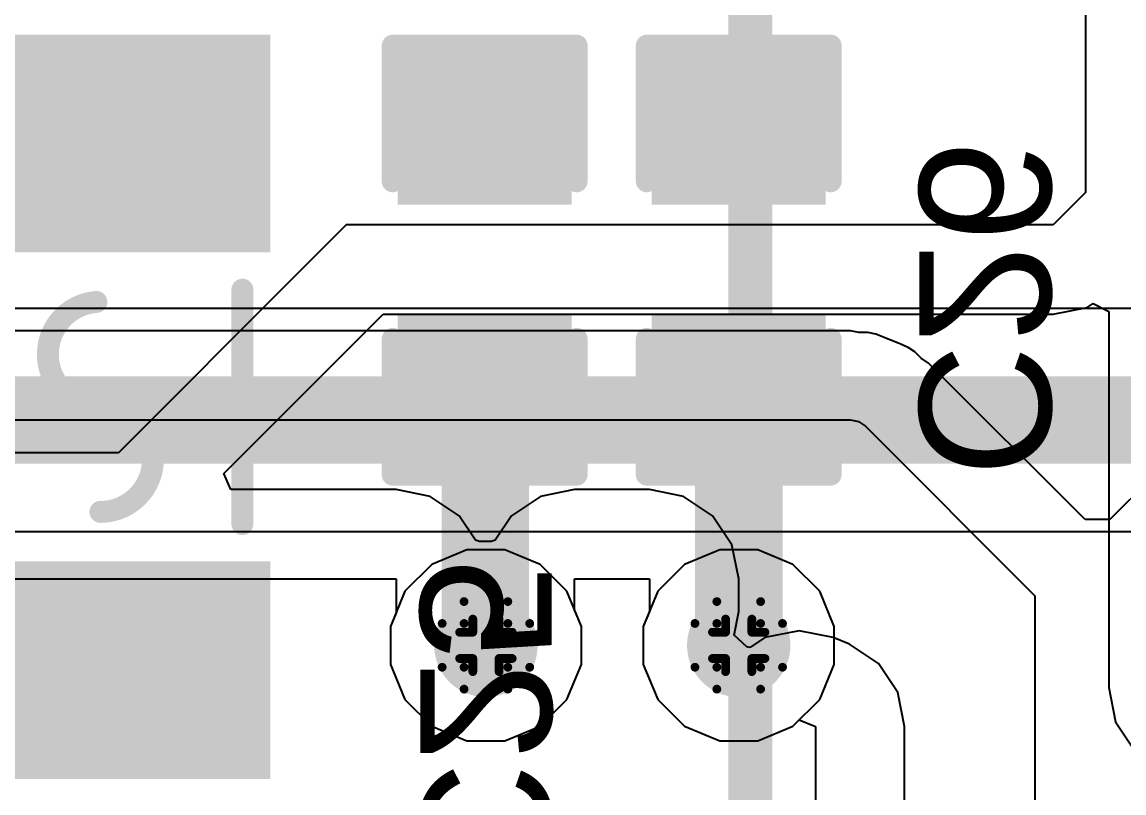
# Model space of a CAD drawing. Header units: inches. Extents: x 0 to 198, y 0 to 199.
# Drawn here: x 0.29 to 0.5417, y 3.6233 to 3.7994 of the extents above; entities that cross this region are included whole.
import ezdxf

# ---------------------------------------------------------------- set-up
doc = ezdxf.new("R2010")
doc.units = ezdxf.units.IN
doc.header["$MEASUREMENT"] = 0
for name, color, linetype in [('Bottom Layer', 5, 'Continuous'), ('Bottom Overlay', 54, 'Continuous'), ('Bottom Paste', 16, 'Continuous'), ('Bottom Solder', 6, 'Continuous'), ('Drill Drawing', 1, 'Continuous'), ('Layer 1', 16, 'Continuous'), ('Layer 2', 76, 'Continuous'), ('Top Layer', 1, 'Continuous'), ('Top Overlay', 2, 'Continuous'), ('Via Holes', 16, 'Continuous')]:
    doc.layers.add(name, color=color, linetype=linetype)
doc.styles.add('Arial', font='', dxfattribs={"height": 0.2})
doc.styles.get('Arial').set_extended_font_data('Arial')

# ---------------------------------------------------------------- blocks, each defined once
blk = doc.blocks.new('BH_18650_B1BA002_19')
at = {"layer": 'Top Overlay'}
blk.add_lwpolyline([(-0.5649798, -1.5175004, 0.01, 0.01, 0), (-0.5649798, 1.5174996, 0.01, 0.01, 0)], format="xyseb", dxfattribs=at)
blk = doc.blocks.new('F____1206__3216_M_______B_245')
at = {"layer": 'Bottom Layer'}
for points in [[(-0.08102285, 0.03582755), (-0.03929055, 0.03582755), (-0.03929055, -0.03582595), (-0.08102285, -0.03582595)], [(0.03929115, 0.03582755), (0.08102345, 0.03582755), (0.08102345, -0.03582595), (0.03929115, -0.03582595)]]:
    blk.add_hatch(color=5, dxfattribs=at).paths.add_polyline_path(points)
at = {"layer": 'Bottom Paste'}
for points in [[(-0.08102285, 0.03582755), (-0.03929055, 0.03582755), (-0.03929055, -0.03582595), (-0.08102285, -0.03582595)], [(0.03929115, 0.03582755), (0.08102345, 0.03582755), (0.08102345, -0.03582595), (0.03929115, -0.03582595)]]:
    blk.add_hatch(color=16, dxfattribs=at).paths.add_polyline_path(points)
at = {"layer": 'Bottom Solder'}
for points in [[(-0.08502285, 0.03982755), (-0.03529055, 0.03982755), (-0.03529055, -0.03982595), (-0.08502285, -0.03982595)], [(0.03529115, 0.03982755), (0.08502345, 0.03982755), (0.08502345, -0.03982595), (0.03529115, -0.03982595)]]:
    blk.add_hatch(color=6, dxfattribs=at).paths.add_polyline_path(points)
at = {"layer": 'Bottom Overlay'}
for points in [[(0.0267713, 0.0334328, 0.005, 0.005, 0), (-0.0267727, 0.0334328, 0.005, 0.005, 0)], [(0, 0.001, 0.005, 0.005, -0.9999999999999999), (0.024, 0.001, 0.005, 0.005, 0)], [(-1e-07, 0.0010001, 0.005, 0.005, -0.962330843816263), (-0.0239648, 7.97e-05, 0.005, 0.005, 0)], [(0.0267713, -0.0334332, 0.005, 0.005, 0), (-0.0267727, -0.0334332, 0.005, 0.005, 0)]]:
    blk.add_lwpolyline(points, format="xyseb", dxfattribs=at)
for points in [[(-0.0280227, 0.0334328, 0.0025, 0.0025, 1), (-0.0255227, 0.0334328, 0.0025, 0.0025, 1)], [(0.0255213, 0.0334328, 0.0025, 0.0025, 1), (0.0280213, 0.0334328, 0.0025, 0.0025, 1)], [(-0.0252148, 7.97e-05, 0.0025, 0.0025, 1), (-0.0227148, 7.97e-05, 0.0025, 0.0025, 1)], [(-0.0012501, 0.0010001, 0.0025, 0.0025, 1), (0.0012499, 0.0010001, 0.0025, 0.0025, 1)], [(-0.00125, 0.001, 0.0025, 0.0025, 1), (0.00125, 0.001, 0.0025, 0.0025, 1)], [(0.02275, 0.001, 0.0025, 0.0025, 1), (0.02525, 0.001, 0.0025, 0.0025, 1)], [(-0.0280227, -0.0334332, 0.0025, 0.0025, 1), (-0.0255227, -0.0334332, 0.0025, 0.0025, 1)], [(0.0255213, -0.0334332, 0.0025, 0.0025, 1), (0.0280213, -0.0334332, 0.0025, 0.0025, 1)]]:
    blk.add_lwpolyline(points, format="xyseb", close=True, dxfattribs=at)
blk = doc.blocks.new('C___0603_B_351')
at = {"layer": 'Bottom Layer'}
for points in [[(-0.0449998, -0.0175008), (-0.0449998, 0.0174992), (-0.0149998, 0.0174992), (-0.0149998, -0.0175008)], [(0.0150002, -0.0175008), (0.0150002, 0.0174992), (0.0450002, 0.0174992), (0.0450002, -0.0175008)]]:
    blk.add_hatch(color=5, dxfattribs=at).paths.add_polyline_path(points)
at = {"layer": 'Bottom Paste'}
for points in [[(-0.0449998, -0.0175008), (-0.0449998, 0.0174992), (-0.0149998, 0.0174992), (-0.0149998, -0.0175008)], [(0.0150002, -0.0175008), (0.0150002, 0.0174992), (0.0450002, 0.0174992), (0.0450002, -0.0175008)]]:
    blk.add_hatch(color=16, dxfattribs=at).paths.add_polyline_path(points)
at = {"layer": 'Bottom Solder'}
for points in [[(-0.047362, -0.019863), (-0.047362, 0.0198614), (-0.0126376, 0.0198614), (-0.0126376, -0.019863)], [(0.012638, -0.019863), (0.012638, 0.0198614), (0.0473624, 0.0198614), (0.0473624, -0.019863)]]:
    blk.add_hatch(color=6, dxfattribs=at).paths.add_polyline_path(points)
at = {"layer": 'Bottom Overlay'}
for points in [[(-0.0489998, 0.0209992, 0.005, 0.005, 0), (-0.0489998, -0.0210008, 0.005, 0.005, 0)], [(-0.0489998, 0.0209992, 0.005, 0.005, 0), (-0.0179998, 0.0209992, 0.005, 0.005, 0)], [(0.0180002, 0.0209992, 0.005, 0.005, 0), (0.0490002, 0.0209992, 0.005, 0.005, 0)], [(0.0490002, 0.0209992, 0.005, 0.005, 0), (0.0490002, -0.0210008, 0.005, 0.005, 0)], [(-0.0489998, -0.0210008, 0.005, 0.005, 0), (-0.0179998, -0.0210008, 0.005, 0.005, 0)], [(0.0180002, -0.0210008, 0.005, 0.005, 0), (0.0490002, -0.0210008, 0.005, 0.005, 0)]]:
    blk.add_lwpolyline(points, format="xyseb", dxfattribs=at)
for points in [[(-0.0502498, 0.0209992, 0.0025, 0.0025, 1), (-0.0477498, 0.0209992, 0.0025, 0.0025, 1)], [(-0.0502498, 0.0209992, 0.0025, 0.0025, 1), (-0.0477498, 0.0209992, 0.0025, 0.0025, 1)], [(-0.0192498, 0.0209992, 0.0025, 0.0025, 1), (-0.0167498, 0.0209992, 0.0025, 0.0025, 1)], [(0.0167502, 0.0209992, 0.0025, 0.0025, 1), (0.0192502, 0.0209992, 0.0025, 0.0025, 1)], [(0.0477502, 0.0209992, 0.0025, 0.0025, 1), (0.0502502, 0.0209992, 0.0025, 0.0025, 1)], [(0.0477502, 0.0209992, 0.0025, 0.0025, 1), (0.0502502, 0.0209992, 0.0025, 0.0025, 1)], [(-0.0502498, -0.0210008, 0.0025, 0.0025, 1), (-0.0477498, -0.0210008, 0.0025, 0.0025, 1)], [(-0.0502498, -0.0210008, 0.0025, 0.0025, 1), (-0.0477498, -0.0210008, 0.0025, 0.0025, 1)], [(-0.0192498, -0.0210008, 0.0025, 0.0025, 1), (-0.0167498, -0.0210008, 0.0025, 0.0025, 1)], [(0.0167502, -0.0210008, 0.0025, 0.0025, 1), (0.0192502, -0.0210008, 0.0025, 0.0025, 1)], [(0.0477502, -0.0210008, 0.0025, 0.0025, 1), (0.0502502, -0.0210008, 0.0025, 0.0025, 1)], [(0.0477502, -0.0210008, 0.0025, 0.0025, 1), (0.0502502, -0.0210008, 0.0025, 0.0025, 1)]]:
    blk.add_lwpolyline(points, format="xyseb", close=True, dxfattribs=at)
blk = doc.blocks.new('C___0603_B_352')
at = {"layer": 'Bottom Layer'}
for points in [[(-0.0449997, -0.0175001), (-0.0449997, 0.0174999), (-0.0149997, 0.0174999), (-0.0149997, -0.0175001)], [(0.0150003, -0.0175001), (0.0150003, 0.0174999), (0.0450003, 0.0174999), (0.0450003, -0.0175001)]]:
    blk.add_hatch(color=5, dxfattribs=at).paths.add_polyline_path(points)
at = {"layer": 'Bottom Paste'}
for points in [[(-0.0449997, -0.0175001), (-0.0449997, 0.0174999), (-0.0149997, 0.0174999), (-0.0149997, -0.0175001)], [(0.0150003, -0.0175001), (0.0150003, 0.0174999), (0.0450003, 0.0174999), (0.0450003, -0.0175001)]]:
    blk.add_hatch(color=16, dxfattribs=at).paths.add_polyline_path(points)
at = {"layer": 'Bottom Solder'}
for points in [[(-0.0473619, -0.0198623), (-0.0473619, 0.0198621), (-0.0126375, 0.0198621), (-0.0126375, -0.0198623)], [(0.0126381, -0.0198623), (0.0126381, 0.0198621), (0.0473625, 0.0198621), (0.0473625, -0.0198623)]]:
    blk.add_hatch(color=6, dxfattribs=at).paths.add_polyline_path(points)
at = {"layer": 'Bottom Overlay'}
for points in [[(-0.0489997, 0.0209999, 0.005, 0.005, 0), (-0.0489997, -0.0210001, 0.005, 0.005, 0)], [(-0.0489997, 0.0209999, 0.005, 0.005, 0), (-0.0179997, 0.0209999, 0.005, 0.005, 0)], [(0.0180003, 0.0209999, 0.005, 0.005, 0), (0.0490003, 0.0209999, 0.005, 0.005, 0)], [(0.0490003, 0.0209999, 0.005, 0.005, 0), (0.0490003, -0.0210001, 0.005, 0.005, 0)], [(-0.0489997, -0.0210001, 0.005, 0.005, 0), (-0.0179997, -0.0210001, 0.005, 0.005, 0)], [(0.0180003, -0.0210001, 0.005, 0.005, 0), (0.0490003, -0.0210001, 0.005, 0.005, 0)]]:
    blk.add_lwpolyline(points, format="xyseb", dxfattribs=at)
for points in [[(-0.0502497, 0.0209999, 0.0025, 0.0025, 1), (-0.0477497, 0.0209999, 0.0025, 0.0025, 1)], [(-0.0502497, 0.0209999, 0.0025, 0.0025, 1), (-0.0477497, 0.0209999, 0.0025, 0.0025, 1)], [(-0.0192497, 0.0209999, 0.0025, 0.0025, 1), (-0.0167497, 0.0209999, 0.0025, 0.0025, 1)], [(0.0167503, 0.0209999, 0.0025, 0.0025, 1), (0.0192503, 0.0209999, 0.0025, 0.0025, 1)], [(0.0477503, 0.0209999, 0.0025, 0.0025, 1), (0.0502503, 0.0209999, 0.0025, 0.0025, 1)], [(0.0477503, 0.0209999, 0.0025, 0.0025, 1), (0.0502503, 0.0209999, 0.0025, 0.0025, 1)], [(-0.0502497, -0.0210001, 0.0025, 0.0025, 1), (-0.0477497, -0.0210001, 0.0025, 0.0025, 1)], [(-0.0502497, -0.0210001, 0.0025, 0.0025, 1), (-0.0477497, -0.0210001, 0.0025, 0.0025, 1)], [(-0.0192497, -0.0210001, 0.0025, 0.0025, 1), (-0.0167497, -0.0210001, 0.0025, 0.0025, 1)], [(0.0167503, -0.0210001, 0.0025, 0.0025, 1), (0.0192503, -0.0210001, 0.0025, 0.0025, 1)], [(0.0477503, -0.0210001, 0.0025, 0.0025, 1), (0.0502503, -0.0210001, 0.0025, 0.0025, 1)], [(0.0477503, -0.0210001, 0.0025, 0.0025, 1), (0.0502503, -0.0210001, 0.0025, 0.0025, 1)]]:
    blk.add_lwpolyline(points, format="xyseb", close=True, dxfattribs=at)

msp = doc.modelspace()

# ---------------------------------------------------------------- hatches: boundary and pattern name
at = {"layer": 'Bottom Layer'}
h = msp.add_hatch(color=5, dxfattribs=at)
edge = h.paths.add_edge_path()
edge.add_arc((0.396, 3.657), 0.011811, 0, 360)
h = msp.add_hatch(color=5, dxfattribs=at)
edge = h.paths.add_edge_path()
edge.add_arc((0.4537337, 3.657), 0.011811, 0, 360)
at = {"layer": 'Layer 1'}
h = msp.add_hatch(color=16, dxfattribs=at)
edge = h.paths.add_edge_path()
edge.add_arc((0.396, 3.657), 0.011811, 0, 360)
h = msp.add_hatch(color=16, dxfattribs=at)
edge = h.paths.add_edge_path()
edge.add_arc((0.4537337, 3.657), 0.011811, 0, 360)
at = {"layer": 'Layer 2'}
h = msp.add_hatch(color=76, dxfattribs=at)
edge = h.paths.add_edge_path()
edge.add_arc((0.396, 3.657), 0.011811, 0, 360)
h = msp.add_hatch(color=76, dxfattribs=at)
edge = h.paths.add_edge_path()
edge.add_arc((0.4537337, 3.657), 0.011811, 0, 360)
at = {"layer": 'Top Layer'}
h = msp.add_hatch(color=1, dxfattribs=at)
edge = h.paths.add_edge_path()
edge.add_arc((0.396, 3.657), 0.011811, 0, 360)
h = msp.add_hatch(color=1, dxfattribs=at)
edge = h.paths.add_edge_path()
edge.add_arc((0.4537337, 3.657), 0.011811, 0, 360)
at = {"layer": 'Via Holes'}
h = msp.add_hatch(color=7, dxfattribs=at)
edge = h.paths.add_edge_path()
edge.add_arc((0.396, 3.657), 0.0059055, 0, 360)
h = msp.add_hatch(color=7, dxfattribs=at)
edge = h.paths.add_edge_path()
edge.add_arc((0.4537337, 3.657), 0.0059055, 0, 360)

# ---------------------------------------------------------------- linework, layer by layer
at = {"layer": 'Bottom Layer'}
for p, q in [((0.5329362, 3.8022582), (0.5329362, 3.760427)), ((0.5329362, 3.760427), (0.5255377, 3.7530285)), ((0.3640826, 3.7530286), (0.3529967, 3.7419426)), ((0.5255377, 3.7530285), (0.3640826, 3.7530286)), ((0.3529967, 3.7419426), (0.3120542, 3.7010001)), ((0.5333413, 3.7341889), (0.5347209, 3.7351107)), ((0.5347209, 3.7351107), (0.5382486, 3.7332251)), ((0.3674161, 3.7275237), (0.3725291, 3.7326368)), ((0.3725291, 3.7326368), (0.5255372, 3.7326367)), ((0.5255372, 3.7326367), (0.5255377, 3.7326366)), ((0.5255377, 3.7326366), (0.5333413, 3.7341889)), ((0.5382486, 3.7332251), (0.5382486, 3.6473601)), ((0.3361687, 3.6962762), (0.3674159, 3.7275234)), ((0.3674159, 3.7275234), (0.3674161, 3.7275237)), ((0.3120542, 3.7010001), (0.2083999, 3.7010001)), ((0.3376994, 3.6925806), (0.3361687, 3.6962762)), ((0.3754631, 3.6925806), (0.3376994, 3.6925806)), ((0.3832667, 3.6910284), (0.3754631, 3.6925806)), ((0.4162467, 3.6925806), (0.4084431, 3.6910284)), ((0.4333419, 3.6925806), (0.4162467, 3.6925806)), ((0.4411455, 3.6910284), (0.4333419, 3.6925806)), ((0.3898823, 3.686608), (0.3832667, 3.6910284)), ((0.4084431, 3.6910284), (0.4018275, 3.686608)), ((0.4477611, 3.686608), (0.4411455, 3.6910284)), ((0.3936326, 3.6809953), (0.3898823, 3.686608)), ((0.4018275, 3.686608), (0.3980772, 3.6809953)), ((0.4521815, 3.6799924), (0.4477611, 3.686608)), ((0.394527, 3.6807577), (0.3936326, 3.6809953)), ((0.3971828, 3.6807577), (0.394527, 3.6807577)), ((0.3980772, 3.6809953), (0.3971828, 3.6807577)), ((0.4537337, 3.6721888), (0.4521815, 3.6799924)), ((0.2711156, 3.6721888), (0.3754631, 3.6721888)), ((0.3754631, 3.6721888), (0.3754631, 3.6644145)), ((0.4162467, 3.6651151), (0.4162467, 3.6721888)), ((0.4162467, 3.6721888), (0.4333419, 3.6721888)), ((0.4333419, 3.6721888), (0.4333419, 3.6647648)), ((0.4537337, 3.6647648), (0.4537337, 3.6721888)), ((0.3754631, 3.6644145), (0.374189, 3.6613385)), ((0.417811, 3.6613385), (0.4162467, 3.6651151)), ((0.4333419, 3.6647648), (0.4319227, 3.6613385)), ((0.4526561, 3.6593471), (0.4537337, 3.6647648)), ((0.374189, 3.6613385), (0.374189, 3.6526615)), ((0.417811, 3.6526615), (0.417811, 3.6613385)), ((0.4319227, 3.6613385), (0.4319227, 3.6526615)), ((0.4555695, 3.6566842), (0.4526561, 3.6593471)), ((0.4675378, 3.6603508), (0.4597342, 3.6587985)), ((0.4675381, 3.6603508), (0.4675378, 3.6603508)), ((0.4753417, 3.6587986), (0.4675381, 3.6603508)), ((0.4597342, 3.6587985), (0.4563911, 3.6565646)), ((0.4790373, 3.6572679), (0.4753417, 3.6587986)), ((0.4856527, 3.6528477), (0.4790373, 3.6572679)), ((0.456214, 3.656497), (0.4555695, 3.6566842)), ((0.4562262, 3.6564963), (0.456214, 3.656497)), ((0.4563911, 3.6565646), (0.4562262, 3.6564963)), ((0.374189, 3.6526615), (0.3775095, 3.6446451)), ((0.4144905, 3.6446451), (0.417811, 3.6526615)), ((0.4319227, 3.6526615), (0.4352432, 3.6446451)), ((0.4856529, 3.6528475), (0.4856527, 3.6528477)), ((0.4900732, 3.6462322), (0.4856529, 3.6528475)), ((0.5382486, 3.6473601), (0.5382485, 3.6473596)), ((0.5382485, 3.6473596), (0.5398008, 3.639556)), ((0.3775095, 3.6446451), (0.3836451, 3.6385095)), ((0.4083549, 3.6385095), (0.4144905, 3.6446451)), ((0.4352432, 3.6446451), (0.4413788, 3.6385095)), ((0.4916256, 3.6384286), (0.4900732, 3.6462322)), ((0.4660886, 3.6385095), (0.4675381, 3.639959)), ((0.4675381, 3.639959), (0.4712337, 3.6384283)), ((0.5398008, 3.639556), (0.5442212, 3.6329404)), ((0.3836451, 3.6385095), (0.3916615, 3.635189)), ((0.4003385, 3.635189), (0.4083549, 3.6385095)), ((0.4413788, 3.6385095), (0.4493952, 3.635189)), ((0.4580722, 3.635189), (0.4660886, 3.6385095)), ((0.4712337, 3.6384283), (0.4712337, 3.5255788)), ((0.4916255, 3.6384281), (0.4916256, 3.6384286)), ((0.4916255, 3.5255788), (0.4916255, 3.6384281)), ((0.3916615, 3.635189), (0.4003385, 3.635189)), ((0.4493952, 3.635189), (0.4580722, 3.635189))]:
    msp.add_line(p, q, dxfattribs=at)
for points in [[(0.3957097, 3.714997, 0.02, 0.02, 0), (0.3958549, 3.7148518, 0.02, 0.02, 0)], [(0.3958549, 3.6571451, 0.02, 0.02, 0), (0.3958549, 3.7148518, 0.02, 0.02, 0)], [(0.4537337, 3.657, 0.02, 0.02, 0), (0.4537337, 3.714997, 0.02, 0.02, 0)], [(0.3958549, 3.6571451, 0.02, 0.02, 0), (0.396, 3.657, 0.02, 0.02, 0)]]:
    msp.add_lwpolyline(points, format="xyseb", dxfattribs=at)
for points in [[(0.3907097, 3.714997, 0.01, 0.01, 1), (0.4007097, 3.714997, 0.01, 0.01, 1)], [(0.3908549, 3.7148518, 0.01, 0.01, 1), (0.4008549, 3.7148518, 0.01, 0.01, 1)], [(0.3908549, 3.7148518, 0.01, 0.01, 1), (0.4008549, 3.7148518, 0.01, 0.01, 1)], [(0.4487337, 3.714997, 0.01, 0.01, 1), (0.4587337, 3.714997, 0.01, 0.01, 1)], [(0.3908549, 3.6571451, 0.01, 0.01, 1), (0.4008549, 3.6571451, 0.01, 0.01, 1)], [(0.3908549, 3.6571451, 0.01, 0.01, 1), (0.4008549, 3.6571451, 0.01, 0.01, 1)], [(0.391, 3.657, 0.01, 0.01, 1), (0.401, 3.657, 0.01, 0.01, 1)], [(0.4487337, 3.657, 0.01, 0.01, 1), (0.4587337, 3.657, 0.01, 0.01, 1)]]:
    msp.add_lwpolyline(points, format="xyseb", close=True, dxfattribs=at)
at = {"layer": 'Drill Drawing'}
for points in [[(0.391, 3.662, 0.002, 0.002, 0), (0.391, 3.667, 0.002, 0.002, 0)], [(0.391, 3.667, 0.002, 0.002, 0), (0.401, 3.667, 0.002, 0.002, 0)], [(0.401, 3.662, 0.002, 0.002, 0), (0.401, 3.667, 0.002, 0.002, 0)], [(0.4487337, 3.662, 0.002, 0.002, 0), (0.4487337, 3.667, 0.002, 0.002, 0)], [(0.4487337, 3.667, 0.002, 0.002, 0), (0.4587337, 3.667, 0.002, 0.002, 0)], [(0.4587337, 3.662, 0.002, 0.002, 0), (0.4587337, 3.667, 0.002, 0.002, 0)], [(0.386, 3.652, 0.002, 0.002, 0), (0.386, 3.662, 0.002, 0.002, 0)], [(0.386, 3.662, 0.002, 0.002, 0), (0.391, 3.662, 0.002, 0.002, 0)], [(0.393, 3.66, 0.002, 0.002, 0), (0.393, 3.663, 0.002, 0.002, 0)], [(0.393, 3.663, 0.002, 0.002, 0), (0.399, 3.663, 0.002, 0.002, 0)], [(0.399, 3.66, 0.002, 0.002, 0), (0.399, 3.663, 0.002, 0.002, 0)], [(0.401, 3.662, 0.002, 0.002, 0), (0.406, 3.662, 0.002, 0.002, 0)], [(0.406, 3.652, 0.002, 0.002, 0), (0.406, 3.662, 0.002, 0.002, 0)], [(0.4437337, 3.652, 0.002, 0.002, 0), (0.4437337, 3.662, 0.002, 0.002, 0)], [(0.4437337, 3.662, 0.002, 0.002, 0), (0.4487337, 3.662, 0.002, 0.002, 0)], [(0.4507337, 3.66, 0.002, 0.002, 0), (0.4507337, 3.663, 0.002, 0.002, 0)], [(0.4507337, 3.663, 0.002, 0.002, 0), (0.4567337, 3.663, 0.002, 0.002, 0)], [(0.4567337, 3.66, 0.002, 0.002, 0), (0.4567337, 3.663, 0.002, 0.002, 0)], [(0.4587337, 3.662, 0.002, 0.002, 0), (0.4637337, 3.662, 0.002, 0.002, 0)], [(0.4637337, 3.652, 0.002, 0.002, 0), (0.4637337, 3.662, 0.002, 0.002, 0)], [(0.39, 3.654, 0.002, 0.002, 0), (0.39, 3.66, 0.002, 0.002, 0)], [(0.39, 3.66, 0.002, 0.002, 0), (0.393, 3.66, 0.002, 0.002, 0)], [(0.399, 3.66, 0.002, 0.002, 0), (0.402, 3.66, 0.002, 0.002, 0)], [(0.402, 3.654, 0.002, 0.002, 0), (0.402, 3.66, 0.002, 0.002, 0)], [(0.4477337, 3.654, 0.002, 0.002, 0), (0.4477337, 3.66, 0.002, 0.002, 0)], [(0.4477337, 3.66, 0.002, 0.002, 0), (0.4507337, 3.66, 0.002, 0.002, 0)], [(0.4567337, 3.66, 0.002, 0.002, 0), (0.4597337, 3.66, 0.002, 0.002, 0)], [(0.4597337, 3.654, 0.002, 0.002, 0), (0.4597337, 3.66, 0.002, 0.002, 0)], [(0.39, 3.654, 0.002, 0.002, 0), (0.393, 3.654, 0.002, 0.002, 0)], [(0.393, 3.651, 0.002, 0.002, 0), (0.393, 3.654, 0.002, 0.002, 0)], [(0.399, 3.654, 0.002, 0.002, 0), (0.402, 3.654, 0.002, 0.002, 0)], [(0.399, 3.651, 0.002, 0.002, 0), (0.399, 3.654, 0.002, 0.002, 0)], [(0.4477337, 3.654, 0.002, 0.002, 0), (0.4507337, 3.654, 0.002, 0.002, 0)], [(0.4507337, 3.651, 0.002, 0.002, 0), (0.4507337, 3.654, 0.002, 0.002, 0)], [(0.4567337, 3.654, 0.002, 0.002, 0), (0.4597337, 3.654, 0.002, 0.002, 0)], [(0.4567337, 3.651, 0.002, 0.002, 0), (0.4567337, 3.654, 0.002, 0.002, 0)], [(0.386, 3.652, 0.002, 0.002, 0), (0.391, 3.652, 0.002, 0.002, 0)], [(0.391, 3.647, 0.002, 0.002, 0), (0.391, 3.652, 0.002, 0.002, 0)], [(0.393, 3.651, 0.002, 0.002, 0), (0.399, 3.651, 0.002, 0.002, 0)], [(0.401, 3.652, 0.002, 0.002, 0), (0.406, 3.652, 0.002, 0.002, 0)], [(0.401, 3.647, 0.002, 0.002, 0), (0.401, 3.652, 0.002, 0.002, 0)], [(0.4437337, 3.652, 0.002, 0.002, 0), (0.4487337, 3.652, 0.002, 0.002, 0)], [(0.4487337, 3.647, 0.002, 0.002, 0), (0.4487337, 3.652, 0.002, 0.002, 0)], [(0.4507337, 3.651, 0.002, 0.002, 0), (0.4567337, 3.651, 0.002, 0.002, 0)], [(0.4587337, 3.652, 0.002, 0.002, 0), (0.4637337, 3.652, 0.002, 0.002, 0)], [(0.4587337, 3.647, 0.002, 0.002, 0), (0.4587337, 3.652, 0.002, 0.002, 0)], [(0.391, 3.647, 0.002, 0.002, 0), (0.401, 3.647, 0.002, 0.002, 0)], [(0.4487337, 3.647, 0.002, 0.002, 0), (0.4587337, 3.647, 0.002, 0.002, 0)]]:
    msp.add_lwpolyline(points, format="xyseb", dxfattribs=at)
for points in [[(0.3905, 3.667, 0.001, 0.001, 1), (0.3915, 3.667, 0.001, 0.001, 1)], [(0.3905, 3.667, 0.001, 0.001, 1), (0.3915, 3.667, 0.001, 0.001, 1)], [(0.4005, 3.667, 0.001, 0.001, 1), (0.4015, 3.667, 0.001, 0.001, 1)], [(0.4005, 3.667, 0.001, 0.001, 1), (0.4015, 3.667, 0.001, 0.001, 1)], [(0.4482337, 3.667, 0.001, 0.001, 1), (0.4492337, 3.667, 0.001, 0.001, 1)], [(0.4482337, 3.667, 0.001, 0.001, 1), (0.4492337, 3.667, 0.001, 0.001, 1)], [(0.4582337, 3.667, 0.001, 0.001, 1), (0.4592337, 3.667, 0.001, 0.001, 1)], [(0.4582337, 3.667, 0.001, 0.001, 1), (0.4592337, 3.667, 0.001, 0.001, 1)], [(0.3855, 3.662, 0.001, 0.001, 1), (0.3865, 3.662, 0.001, 0.001, 1)], [(0.3855, 3.662, 0.001, 0.001, 1), (0.3865, 3.662, 0.001, 0.001, 1)], [(0.3905, 3.662, 0.001, 0.001, 1), (0.3915, 3.662, 0.001, 0.001, 1)], [(0.3905, 3.662, 0.001, 0.001, 1), (0.3915, 3.662, 0.001, 0.001, 1)], [(0.3925, 3.663, 0.001, 0.001, 1), (0.3935, 3.663, 0.001, 0.001, 1)], [(0.3925, 3.663, 0.001, 0.001, 1), (0.3935, 3.663, 0.001, 0.001, 1)], [(0.3985, 3.663, 0.001, 0.001, 1), (0.3995, 3.663, 0.001, 0.001, 1)], [(0.3985, 3.663, 0.001, 0.001, 1), (0.3995, 3.663, 0.001, 0.001, 1)], [(0.4005, 3.662, 0.001, 0.001, 1), (0.4015, 3.662, 0.001, 0.001, 1)], [(0.4005, 3.662, 0.001, 0.001, 1), (0.4015, 3.662, 0.001, 0.001, 1)], [(0.4055, 3.662, 0.001, 0.001, 1), (0.4065, 3.662, 0.001, 0.001, 1)], [(0.4055, 3.662, 0.001, 0.001, 1), (0.4065, 3.662, 0.001, 0.001, 1)], [(0.4432337, 3.662, 0.001, 0.001, 1), (0.4442337, 3.662, 0.001, 0.001, 1)], [(0.4432337, 3.662, 0.001, 0.001, 1), (0.4442337, 3.662, 0.001, 0.001, 1)], [(0.4482337, 3.662, 0.001, 0.001, 1), (0.4492337, 3.662, 0.001, 0.001, 1)], [(0.4482337, 3.662, 0.001, 0.001, 1), (0.4492337, 3.662, 0.001, 0.001, 1)], [(0.4502337, 3.663, 0.001, 0.001, 1), (0.4512337, 3.663, 0.001, 0.001, 1)], [(0.4502337, 3.663, 0.001, 0.001, 1), (0.4512337, 3.663, 0.001, 0.001, 1)], [(0.4562337, 3.663, 0.001, 0.001, 1), (0.4572337, 3.663, 0.001, 0.001, 1)], [(0.4562337, 3.663, 0.001, 0.001, 1), (0.4572337, 3.663, 0.001, 0.001, 1)], [(0.4582337, 3.662, 0.001, 0.001, 1), (0.4592337, 3.662, 0.001, 0.001, 1)], [(0.4582337, 3.662, 0.001, 0.001, 1), (0.4592337, 3.662, 0.001, 0.001, 1)], [(0.4632337, 3.662, 0.001, 0.001, 1), (0.4642337, 3.662, 0.001, 0.001, 1)], [(0.4632337, 3.662, 0.001, 0.001, 1), (0.4642337, 3.662, 0.001, 0.001, 1)], [(0.3895, 3.66, 0.001, 0.001, 1), (0.3905, 3.66, 0.001, 0.001, 1)], [(0.3895, 3.66, 0.001, 0.001, 1), (0.3905, 3.66, 0.001, 0.001, 1)], [(0.3925, 3.66, 0.001, 0.001, 1), (0.3935, 3.66, 0.001, 0.001, 1)], [(0.3925, 3.66, 0.001, 0.001, 1), (0.3935, 3.66, 0.001, 0.001, 1)], [(0.3985, 3.66, 0.001, 0.001, 1), (0.3995, 3.66, 0.001, 0.001, 1)], [(0.3985, 3.66, 0.001, 0.001, 1), (0.3995, 3.66, 0.001, 0.001, 1)], [(0.4015, 3.66, 0.001, 0.001, 1), (0.4025, 3.66, 0.001, 0.001, 1)], [(0.4015, 3.66, 0.001, 0.001, 1), (0.4025, 3.66, 0.001, 0.001, 1)], [(0.4472337, 3.66, 0.001, 0.001, 1), (0.4482337, 3.66, 0.001, 0.001, 1)], [(0.4472337, 3.66, 0.001, 0.001, 1), (0.4482337, 3.66, 0.001, 0.001, 1)], [(0.4502337, 3.66, 0.001, 0.001, 1), (0.4512337, 3.66, 0.001, 0.001, 1)], [(0.4502337, 3.66, 0.001, 0.001, 1), (0.4512337, 3.66, 0.001, 0.001, 1)], [(0.4562337, 3.66, 0.001, 0.001, 1), (0.4572337, 3.66, 0.001, 0.001, 1)], [(0.4562337, 3.66, 0.001, 0.001, 1), (0.4572337, 3.66, 0.001, 0.001, 1)], [(0.4592337, 3.66, 0.001, 0.001, 1), (0.4602337, 3.66, 0.001, 0.001, 1)], [(0.4592337, 3.66, 0.001, 0.001, 1), (0.4602337, 3.66, 0.001, 0.001, 1)], [(0.3895, 3.654, 0.001, 0.001, 1), (0.3905, 3.654, 0.001, 0.001, 1)], [(0.3895, 3.654, 0.001, 0.001, 1), (0.3905, 3.654, 0.001, 0.001, 1)], [(0.3925, 3.654, 0.001, 0.001, 1), (0.3935, 3.654, 0.001, 0.001, 1)], [(0.3925, 3.654, 0.001, 0.001, 1), (0.3935, 3.654, 0.001, 0.001, 1)], [(0.3985, 3.654, 0.001, 0.001, 1), (0.3995, 3.654, 0.001, 0.001, 1)], [(0.3985, 3.654, 0.001, 0.001, 1), (0.3995, 3.654, 0.001, 0.001, 1)], [(0.4015, 3.654, 0.001, 0.001, 1), (0.4025, 3.654, 0.001, 0.001, 1)], [(0.4015, 3.654, 0.001, 0.001, 1), (0.4025, 3.654, 0.001, 0.001, 1)], [(0.4472337, 3.654, 0.001, 0.001, 1), (0.4482337, 3.654, 0.001, 0.001, 1)], [(0.4472337, 3.654, 0.001, 0.001, 1), (0.4482337, 3.654, 0.001, 0.001, 1)], [(0.4502337, 3.654, 0.001, 0.001, 1), (0.4512337, 3.654, 0.001, 0.001, 1)], [(0.4502337, 3.654, 0.001, 0.001, 1), (0.4512337, 3.654, 0.001, 0.001, 1)], [(0.4562337, 3.654, 0.001, 0.001, 1), (0.4572337, 3.654, 0.001, 0.001, 1)], [(0.4562337, 3.654, 0.001, 0.001, 1), (0.4572337, 3.654, 0.001, 0.001, 1)], [(0.4592337, 3.654, 0.001, 0.001, 1), (0.4602337, 3.654, 0.001, 0.001, 1)], [(0.4592337, 3.654, 0.001, 0.001, 1), (0.4602337, 3.654, 0.001, 0.001, 1)], [(0.3855, 3.652, 0.001, 0.001, 1), (0.3865, 3.652, 0.001, 0.001, 1)], [(0.3855, 3.652, 0.001, 0.001, 1), (0.3865, 3.652, 0.001, 0.001, 1)], [(0.3905, 3.652, 0.001, 0.001, 1), (0.3915, 3.652, 0.001, 0.001, 1)], [(0.3905, 3.652, 0.001, 0.001, 1), (0.3915, 3.652, 0.001, 0.001, 1)], [(0.3925, 3.651, 0.001, 0.001, 1), (0.3935, 3.651, 0.001, 0.001, 1)], [(0.3925, 3.651, 0.001, 0.001, 1), (0.3935, 3.651, 0.001, 0.001, 1)], [(0.3985, 3.651, 0.001, 0.001, 1), (0.3995, 3.651, 0.001, 0.001, 1)], [(0.3985, 3.651, 0.001, 0.001, 1), (0.3995, 3.651, 0.001, 0.001, 1)], [(0.4005, 3.652, 0.001, 0.001, 1), (0.4015, 3.652, 0.001, 0.001, 1)], [(0.4005, 3.652, 0.001, 0.001, 1), (0.4015, 3.652, 0.001, 0.001, 1)], [(0.4055, 3.652, 0.001, 0.001, 1), (0.4065, 3.652, 0.001, 0.001, 1)], [(0.4055, 3.652, 0.001, 0.001, 1), (0.4065, 3.652, 0.001, 0.001, 1)], [(0.4432337, 3.652, 0.001, 0.001, 1), (0.4442337, 3.652, 0.001, 0.001, 1)], [(0.4432337, 3.652, 0.001, 0.001, 1), (0.4442337, 3.652, 0.001, 0.001, 1)], [(0.4482337, 3.652, 0.001, 0.001, 1), (0.4492337, 3.652, 0.001, 0.001, 1)], [(0.4482337, 3.652, 0.001, 0.001, 1), (0.4492337, 3.652, 0.001, 0.001, 1)], [(0.4502337, 3.651, 0.001, 0.001, 1), (0.4512337, 3.651, 0.001, 0.001, 1)], [(0.4502337, 3.651, 0.001, 0.001, 1), (0.4512337, 3.651, 0.001, 0.001, 1)], [(0.4562337, 3.651, 0.001, 0.001, 1), (0.4572337, 3.651, 0.001, 0.001, 1)], [(0.4562337, 3.651, 0.001, 0.001, 1), (0.4572337, 3.651, 0.001, 0.001, 1)], [(0.4582337, 3.652, 0.001, 0.001, 1), (0.4592337, 3.652, 0.001, 0.001, 1)], [(0.4582337, 3.652, 0.001, 0.001, 1), (0.4592337, 3.652, 0.001, 0.001, 1)], [(0.4632337, 3.652, 0.001, 0.001, 1), (0.4642337, 3.652, 0.001, 0.001, 1)], [(0.4632337, 3.652, 0.001, 0.001, 1), (0.4642337, 3.652, 0.001, 0.001, 1)], [(0.3905, 3.647, 0.001, 0.001, 1), (0.3915, 3.647, 0.001, 0.001, 1)], [(0.3905, 3.647, 0.001, 0.001, 1), (0.3915, 3.647, 0.001, 0.001, 1)], [(0.4005, 3.647, 0.001, 0.001, 1), (0.4015, 3.647, 0.001, 0.001, 1)], [(0.4005, 3.647, 0.001, 0.001, 1), (0.4015, 3.647, 0.001, 0.001, 1)], [(0.4482337, 3.647, 0.001, 0.001, 1), (0.4492337, 3.647, 0.001, 0.001, 1)], [(0.4482337, 3.647, 0.001, 0.001, 1), (0.4492337, 3.647, 0.001, 0.001, 1)], [(0.4582337, 3.647, 0.001, 0.001, 1), (0.4592337, 3.647, 0.001, 0.001, 1)], [(0.4582337, 3.647, 0.001, 0.001, 1), (0.4592337, 3.647, 0.001, 0.001, 1)]]:
    msp.add_lwpolyline(points, format="xyseb", close=True, dxfattribs=at)
at = {"layer": 'Layer 2'}
for p, q in [((0.4792292, 3.7288796), (0.069849, 3.7288796)), ((0.4811993, 3.7284877), (0.4792292, 3.7288796)), ((0.4832076, 3.7284877), (0.4811993, 3.7284877)), ((0.4850632, 3.7281186), (0.4832076, 3.7284877)), ((0.4869184, 3.7273502), (0.4850632, 3.7281186)), ((0.4870328, 3.7273274), (0.4869184, 3.7273502)), ((0.4871298, 3.7272626), (0.4870328, 3.7273274)), ((0.4903471, 3.7259299), (0.4871298, 3.7272626)), ((0.4904614, 3.7259072), (0.4903471, 3.7259299)), ((0.4905583, 3.7258425), (0.4904614, 3.7259072)), ((0.492414, 3.7250738), (0.4905583, 3.7258425)), ((0.4924143, 3.7250735), (0.492414, 3.7250738)), ((0.4939868, 3.7240228), (0.4924143, 3.7250735)), ((0.4954069, 3.7226027), (0.4939868, 3.7240228)), ((0.497077, 3.7214868), (0.4954069, 3.7226027)), ((0.5328323, 3.6857315), (0.497077, 3.7214868)), ((0.5742445, 3.7214869), (0.5384892, 3.6857315)), ((0.069849, 3.7084878), (0.4792292, 3.7084878)), ((0.4792292, 3.7084878), (0.4810847, 3.7081187)), ((0.4810847, 3.7081187), (0.4826578, 3.7070676)), ((0.4826578, 3.7070676), (0.5212415, 3.6684839)), ((0.5384892, 3.6857315), (0.5328323, 3.6857315)), ((0.3916615, 3.678811), (0.3836451, 3.6754905)), ((0.4003385, 3.678811), (0.3916615, 3.678811)), ((0.4083549, 3.6754905), (0.4003385, 3.678811)), ((0.4493952, 3.678811), (0.4413788, 3.6754905)), ((0.4580722, 3.678811), (0.4493952, 3.678811)), ((0.4660886, 3.6754905), (0.4580722, 3.678811)), ((0.3836451, 3.6754905), (0.3775095, 3.6693549)), ((0.4144905, 3.6693549), (0.4083549, 3.6754905)), ((0.4413788, 3.6754905), (0.4352432, 3.6693549)), ((0.4722242, 3.6693549), (0.4660886, 3.6754905)), ((0.3775095, 3.6693549), (0.374189, 3.6613385)), ((0.417811, 3.6613385), (0.4144905, 3.6693549)), ((0.4352432, 3.6693549), (0.4319227, 3.6613385)), ((0.4755447, 3.6613385), (0.4722242, 3.6693549)), ((0.5212415, 3.6684839), (0.5212418, 3.6684837)), ((0.5212418, 3.6684837), (0.5213976, 3.6683279)), ((0.5213976, 3.6683279), (0.5213976, 2.4113975)), ((0.374189, 3.6613385), (0.374189, 3.6526615)), ((0.417811, 3.6526615), (0.417811, 3.6613385)), ((0.4319227, 3.6613385), (0.4319227, 3.6526615)), ((0.4755447, 3.6526615), (0.4755447, 3.6613385)), ((0.374189, 3.6526615), (0.3775095, 3.6446451)), ((0.4144905, 3.6446451), (0.417811, 3.6526615)), ((0.4319227, 3.6526615), (0.4352432, 3.6446451)), ((0.4722242, 3.6446451), (0.4755447, 3.6526615)), ((0.3775095, 3.6446451), (0.3836451, 3.6385095)), ((0.4083549, 3.6385095), (0.4144905, 3.6446451)), ((0.4352432, 3.6446451), (0.4413788, 3.6385095)), ((0.4660886, 3.6385095), (0.4722242, 3.6446451)), ((0.3836451, 3.6385095), (0.3916615, 3.635189)), ((0.4003385, 3.635189), (0.4083549, 3.6385095)), ((0.4413788, 3.6385095), (0.4493952, 3.635189)), ((0.4580722, 3.635189), (0.4660886, 3.6385095)), ((0.3916615, 3.635189), (0.4003385, 3.635189)), ((0.4493952, 3.635189), (0.4580722, 3.635189))]:
    msp.add_line(p, q, dxfattribs=at)
at = {"layer": 'Top Layer'}
for p, q in [((0.9318232, 3.7339777), (0.192407, 3.7339777)), ((0.1818488, 3.6829981), (0.921265, 3.6829981))]:
    msp.add_line(p, q, dxfattribs=at)
msp.add_lwpolyline([(0.1818488, 3.7084879, 0.02, 0.02, 0), (0.9318232, 3.7084879, 0.02, 0.02, 0)], format="xyseb", dxfattribs=at)

# ---------------------------------------------------------------- block references
msp.add_blockref('BH_18650_B1BA002_19', (1.0213754, 2.3644123))
for name, p, rotation in [('F____1206__3216_M_______B_245', (0.3069416, 3.7114799), 270), ('C___0603_B_352', (0.3957096, 3.7449967), 90), ('C___0603_B_351', (0.4537329, 3.7449968), 90)]:
    msp.add_blockref(name, p, dxfattribs=dict(rotation=rotation))

# ---------------------------------------------------------------- texts
at = {"layer": 'Bottom Overlay', "style": 'Arial', "text_generation_flag": 2}
for s, p in [('C26', (0.4950049, 3.6954577)), ('C25', (0.3810049, 3.600013))]:
    msp.add_text(s, height=0.03, rotation=270, dxfattribs=at).set_placement(p)

doc.saveas('drawing.dxf')
